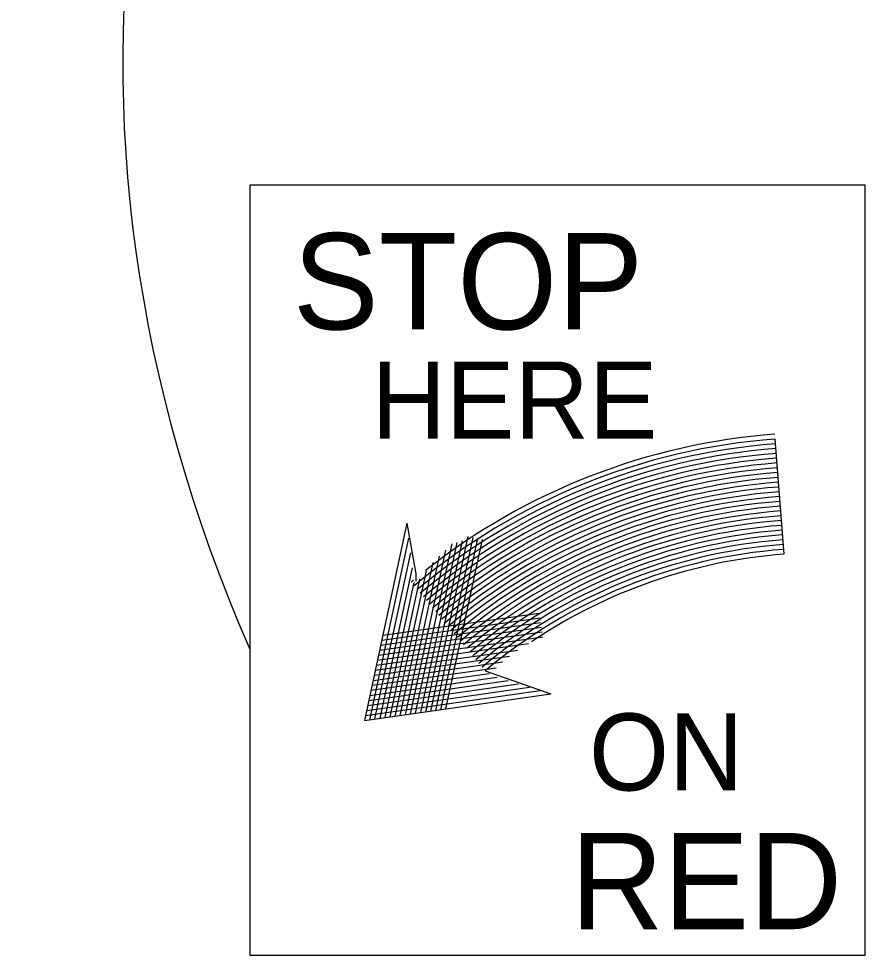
# Model space of a CAD drawing. Extents: x 1577055 to 1577735, y 1509071 to 1509511.
# Drawn here: x 1577298.18 to 1577317.39, y 1509266.32 to 1509287.55 of the extents above; entities that cross this region are included whole.
import ezdxf

# ---------------------------------------------------------------- set-up
doc = ezdxf.new("R2010")
doc.units = 0
doc.layers.add('Design_PR_Roadway Dimensions', color=7, linetype='Continuous')
doc.layers.add('Stage_Construction Traffic Control', color=7, linetype='Continuous')

msp = doc.modelspace()

# ---------------------------------------------------------------- linework, layer by layer
at = {"layer": 'Design_PR_Roadway Dimensions'}
msp.add_ellipse((1577329.355, 1509281.303), major_axis=(-20.384, 24.399), ratio=0.834504, start_param=0.022586, end_param=1.235825, dxfattribs=at)
at = {"layer": 'Stage_Construction Traffic Control'}
for p, q in [((1577315.543, 1509275.414), (1577315.346, 1509278.024)), ((1577306.99, 1509276.115), (1577306.027, 1509271.646)), ((1577306.99, 1509276.115), (1577307.191, 1509274.971)), ((1577307.029, 1509275.778), (1577306.142, 1509271.661)), ((1577308.005, 1509275.646), (1577307.178, 1509271.809)), ((1577308.123, 1509275.681), (1577307.294, 1509271.824)), ((1577308.244, 1509275.716), (1577307.408, 1509271.841)), ((1577308.375, 1509275.817), (1577307.524, 1509271.858)), ((1577308.482, 1509275.793), (1577307.638, 1509271.874)), ((1577308.589, 1509275.77), (1577307.754, 1509271.889)), ((1577308.697, 1509275.748), (1577307.868, 1509271.908)), ((1577307.069, 1509275.442), (1577306.257, 1509271.678)), ((1577307.863, 1509275.508), (1577307.062, 1509271.792)), ((1577307.579, 1509275.224), (1577306.832, 1509271.76)), ((1577307.722, 1509275.365), (1577306.948, 1509271.775)), ((1577307.107, 1509275.105), (1577306.372, 1509271.695)), ((1577307.426, 1509275.038), (1577306.718, 1509271.743)), ((1577307.274, 1509274.847), (1577306.602, 1509271.727)), ((1577307.191, 1509274.971), (1577307.191, 1509274.801)), ((1577307.146, 1509274.768), (1577306.486, 1509271.712)), ((1577306.418, 1509273.464), (1577310.009, 1509273.972)), ((1577306.443, 1509273.578), (1577309.992, 1509274.08)), ((1577306.369, 1509273.235), (1577310.039, 1509273.757)), ((1577306.394, 1509273.35), (1577310.023, 1509273.867)), ((1577306.32, 1509273.009), (1577310.07, 1509273.541)), ((1577306.345, 1509273.123), (1577310.055, 1509273.65)), ((1577306.297, 1509272.895), (1577309.749, 1509273.387)), ((1577306.246, 1509272.668), (1577309.316, 1509273.105)), ((1577306.272, 1509272.782), (1577309.502, 1509273.24)), ((1577306.223, 1509272.554), (1577309.163, 1509272.972)), ((1577306.174, 1509272.328), (1577308.858, 1509272.708)), ((1577306.198, 1509272.442), (1577309.011, 1509272.841)), ((1577308.764, 1509272.771), (1577310.254, 1509272.245)), ((1577306.1, 1509271.987), (1577309.524, 1509272.474)), ((1577306.126, 1509272.099), (1577309.283, 1509272.549)), ((1577306.149, 1509272.213), (1577309.039, 1509272.623)), ((1577306.027, 1509271.646), (1577310.254, 1509272.245)), ((1577306.052, 1509271.759), (1577310.011, 1509272.321)), ((1577306.077, 1509271.873), (1577309.768, 1509272.396))]:
    msp.add_line(p, q, dxfattribs=at)
msp.add_lwpolyline([(1577303.425, 1509283.777), (1577303.425, 1509266.323), (1577317.387, 1509266.323), (1577317.387, 1509283.777)], close=True, dxfattribs=at)
for radius, start, end in [(14.458, 94.3111, 129.9226), (14.458, 94.3111, 129.9226), (14.567, 94.3103, 128.2484), (14.349, 94.3111, 129.9226), (14.24, 94.3111, 129.9226), (14.131, 94.3111, 129.9226), (14.022, 94.3111, 129.9226), (13.913, 94.3111, 129.9226), (13.804, 94.3111, 129.9226), (13.695, 94.3111, 129.9226), (13.586, 94.3111, 129.9226), (13.477, 94.3111, 129.9226), (13.367, 94.3111, 129.9226), (13.258, 94.3111, 129.9226), (13.149, 94.3111, 129.9226), (13.04, 94.3111, 129.9226), (12.931, 94.3111, 129.9226), (12.822, 94.3111, 129.9226), (12.713, 94.3111, 129.9226), (12.604, 94.3111, 129.9226), (12.495, 94.3111, 129.9226), (12.386, 94.3111, 129.9226), (12.277, 94.3111, 129.9226), (12.167, 94.3111, 129.9226), (12.058, 94.3111, 129.9226), (11.949, 94.3111, 129.9226), (11.84, 94.3101, 123.9701), (14.567, 129.6497, 129.9226)]:
    msp.add_arc((1577316.432, 1509263.607), radius, start, end, dxfattribs=at)

# ---------------------------------------------------------------- texts
for s, height, p in [('STOP', 2.1817, (1577304.404, 1509280.509)), ('HERE', 1.7454, (1577306.189, 1509278.035)), ('ON', 1.7454, (1577311.12, 1509270.058)), ('RED', 2.1817, (1577310.702, 1509266.913))]:
    msp.add_text(s, height=height, dxfattribs=at).set_placement(p)

doc.saveas('drawing.dxf')
